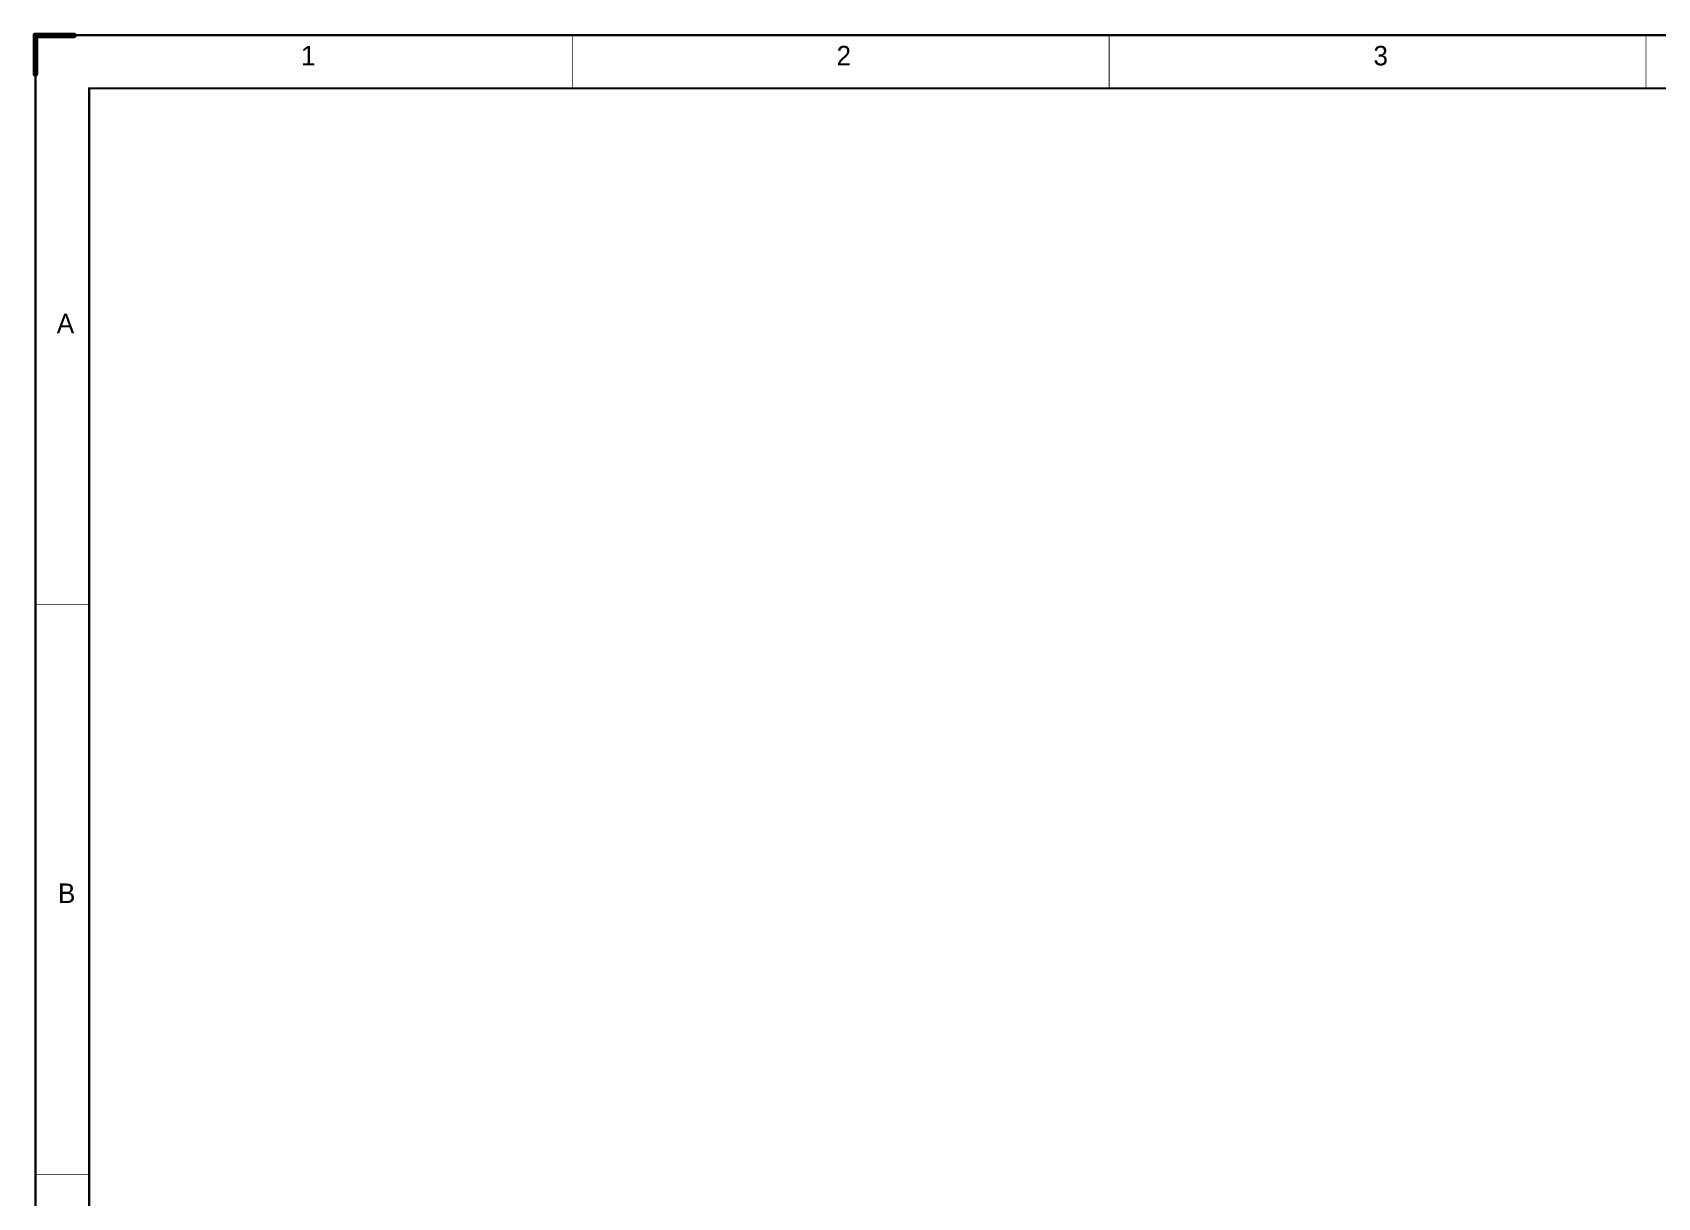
# Model space of a CAD drawing. Header units: millimetres. Extents: x 7 to 23.6, y 5 to 16.7.
# Drawn here: x 6.99 to 15.33, y 10.73 to 16.7 of the extents above; entities that cross this region are included whole.
import ezdxf

# ---------------------------------------------------------------- set-up
doc = ezdxf.new("R2010")
doc.units = ezdxf.units.MM
doc.header["$MEASUREMENT"] = 0
doc.layers.add('Mechanical10', color=56, linetype='Continuous')

msp = doc.modelspace()

# ---------------------------------------------------------------- linework, layer by layer
at = {"layer": 'Mechanical10'}
for points, const_width in [([(7, 16.689), (7.1969, 16.689)], 0.0295), ([(7, 16.4921), (7, 16.689)], 0.0295), ([(7, 5), (7, 16.69)], 0.0118), ([(7, 16.69), (23.54, 16.69)], 0.0118), ([(7, 16.6929), (23.5354, 16.6929)], 0.00394), ([(7, 5), (7, 16.6929)], 0.00394), ([(9.7559, 16.4173), (9.7559, 16.6929)], 0.0039), ([(12.5118, 16.4173), (12.5118, 16.6929)], 0.0039), ([(15.2677, 16.4173), (15.2677, 16.6929)], 0.0039), ([(7.2756, 16.4173), (23.2598, 16.4173)], 0.0118), ([(7.2756, 5.2756), (7.2756, 16.4173)], 0.0118), ([(7, 13.7697), (7.2756, 13.7697)], 0.0039), ([(7, 10.8465), (7.2756, 10.8465)], 0.0039)]:
    msp.add_lwpolyline(points, dxfattribs=dict(at, const_width=const_width))
for points, const_width in [([(6.9926, 16.689, 1), (7.0074, 16.689, 1)], 0.0147), ([(6.9926, 16.689, 1), (7.0074, 16.689, 1)], 0.0147), ([(6.997, 16.69, 1), (7.003, 16.69, 1)], 0.0059), ([(6.997, 16.69, 1), (7.003, 16.69, 1)], 0.0059), ([(6.999, 16.6929, 1), (7.001, 16.6929, 1)], 0.00197), ([(6.999, 16.6929, 1), (7.001, 16.6929, 1)], 0.00197), ([(7.1895, 16.689, 1), (7.2042, 16.689, 1)], 0.0147), ([(9.7549, 16.6929, 1), (9.7569, 16.6929, 1)], 0.00195), ([(12.5108, 16.6929, 1), (12.5128, 16.6929, 1)], 0.00195), ([(15.2667, 16.6929, 1), (15.2687, 16.6929, 1)], 0.00195), ([(6.9926, 16.4921, 1), (7.0074, 16.4921, 1)], 0.0147), ([(7.2726, 16.4173, 1), (7.2785, 16.4173, 1)], 0.0059), ([(7.2726, 16.4173, 1), (7.2785, 16.4173, 1)], 0.0059), ([(9.7549, 16.4173, 1), (9.7569, 16.4173, 1)], 0.00195), ([(12.5108, 16.4173, 1), (12.5128, 16.4173, 1)], 0.00195), ([(15.2667, 16.4173, 1), (15.2687, 16.4173, 1)], 0.00195), ([(6.999, 13.7697, 1), (7.001, 13.7697, 1)], 0.00195), ([(7.2746, 13.7697, 1), (7.2766, 13.7697, 1)], 0.00195), ([(6.999, 10.8465, 1), (7.001, 10.8465, 1)], 0.00195), ([(7.2746, 10.8465, 1), (7.2766, 10.8465, 1)], 0.00195)]:
    msp.add_lwpolyline(points, format="xyb", close=True, dxfattribs=dict(at, const_width=const_width))

# ---------------------------------------------------------------- texts
for s, p in [('1', (8.3634, 16.5351)), ('2', (11.1126, 16.5351)), ('3', (13.8685, 16.5351)), ('A', (7.1099, 15.1613)), ('B', (7.1161, 12.2381))]:
    msp.add_text(s, height=0.1, dxfattribs=at).set_placement(p)

doc.saveas('drawing.dxf')
